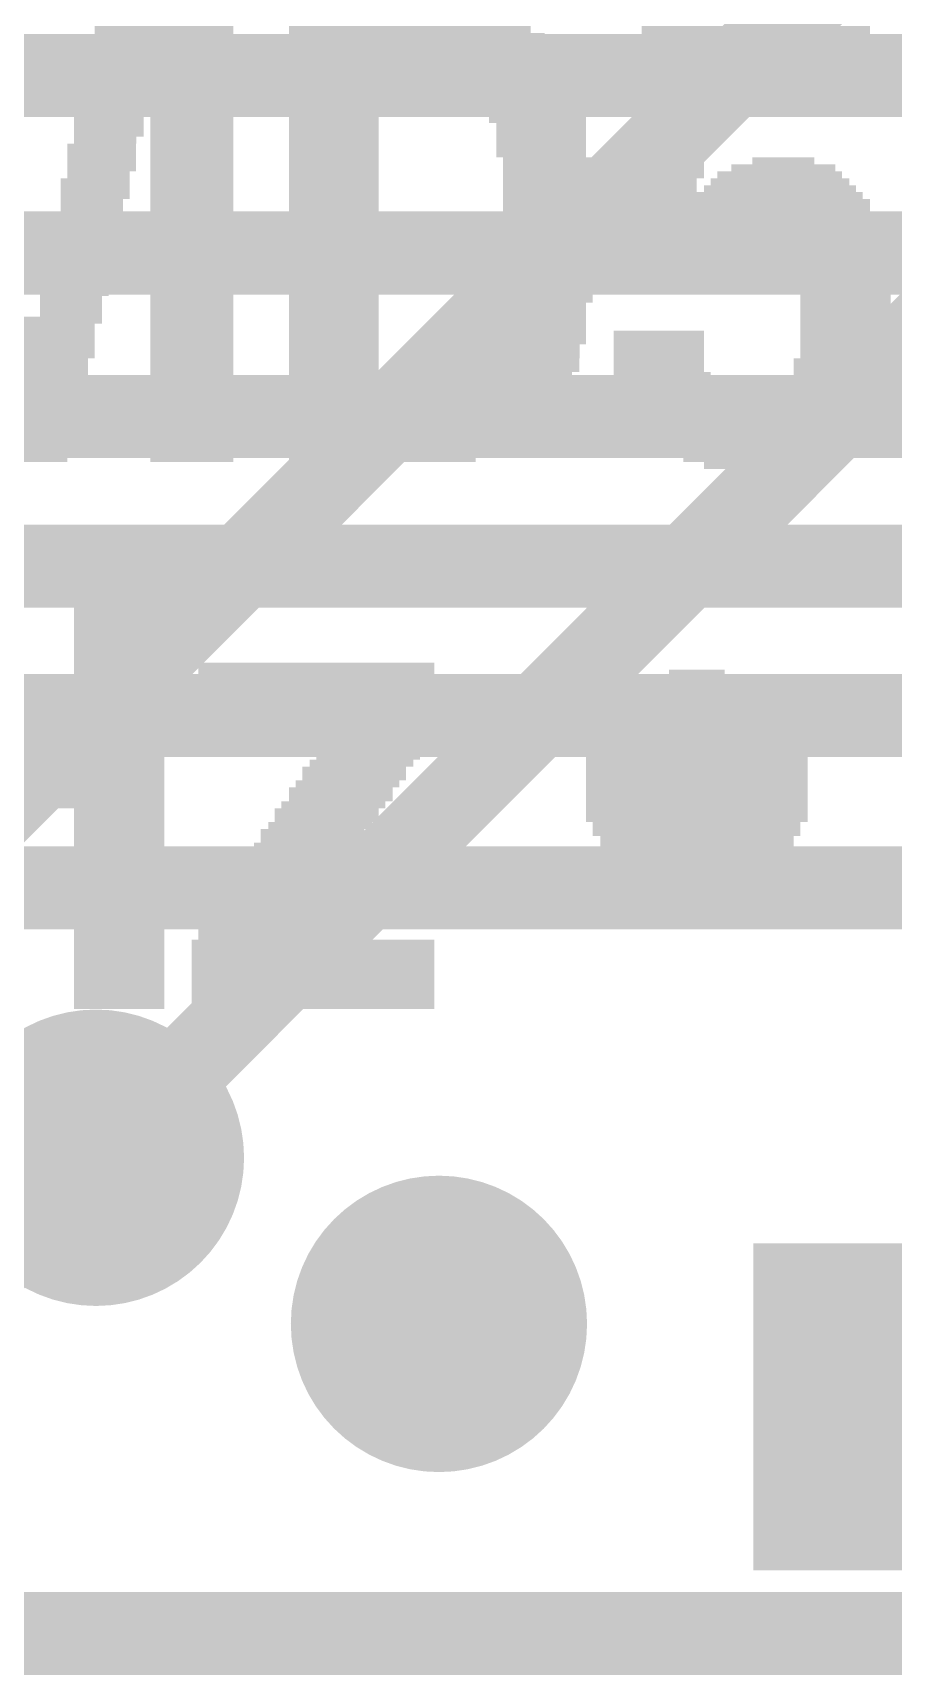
# Model space of a CAD drawing. Extents: x -59 to 59, y -28 to 22.
# Drawn here: x 25.16 to 27.79, y -2.6 to 2.42 of the extents above; entities that cross this region are included whole.
import ezdxf

# ---------------------------------------------------------------- set-up
doc = ezdxf.new("R2010")
doc.units = 0
for name, color, linetype in [('1', 12, 'CONTINUOUS'), ('16', 5, 'CONTINUOUS'), ('18', 110, 'CONTINUOUS'), ('200', 132, 'CONTINUOUS')]:
    doc.layers.add(name, color=color, linetype=linetype)

# ---------------------------------------------------------------- blocks, each defined once
blk = doc.blocks.new('RECT')
blk.add_solid([(-0.5, -0.5), (0.5, -0.5), (-0.5, 0.5), (0.5, 0.5)])
blk = doc.blocks.new('ROUNDV')
at = {"const_width": 0.5}
blk.add_lwpolyline([(0, -0.25, 1), (0, 0.25, 1), (0, -0.25)], format="xyb", dxfattribs=at)

msp = doc.modelspace()

# ---------------------------------------------------------------- linework, layer by layer
at = {"layer": '1', "const_width": 0.254}
for points in [[(19.6128, 2.2933), (31.9627, 2.2933)], [(32.0055, 1.7505), (21.61, 1.7505)], [(32.0055, 1.2505), (21.7566, 1.2505)], [(32.2107, 0.7933), (21.946, 0.7933)], [(31.9529, 0.3361), (22.1353, 0.3361)], [(31.099, -0.1905), (22.59, -0.1905)], [(25.3506, -1.016), (24.0806, -2.286)]]:
    msp.add_lwpolyline(points, dxfattribs=at)
at = {"layer": '1', "const_width": 0.127}
msp.add_lwpolyline([(25.3955, -1.0609, 1), (25.3057, -0.9711)], format="xyb", dxfattribs=at)
at = {"layer": '16', "const_width": 0.254}
for points in [[(27.924, 2.921), (23.987, -1.016)], [(28.432, 2.0654), (25.3506, -1.016)], [(31.8243, -2.4711), (23.2312, -2.4711)]]:
    msp.add_lwpolyline(points, dxfattribs=at)
at = {"layer": '16', "const_width": 0.127}
msp.add_lwpolyline([(25.3057, -0.9711, 1), (25.3955, -1.0609)], format="xyb", dxfattribs=at)

# ---------------------------------------------------------------- block references
at = {"layer": '1', "xscale": 1.075, "rotation": 180}
msp.add_blockref('RECT', (27.8995, -1.778), dxfattribs=at)
at = {"layer": '18', "xscale": 0.9064, "yscale": 0.9064}
for p in [(25.3506, -1.016), (25.3506, -1.016), (26.4, -1.524), (26.4, -1.524)]:
    msp.add_blockref('ROUNDV', p, dxfattribs=at)
at = {"layer": '200'}
for p, xscale, yscale in [((25.5587, 2.4342), 0.4242, 0.0211), ((25.5587, 2.413), 0.4242, 0.0213), ((26.3106, 2.4342), 0.7391, 0.0211), ((26.3322, 2.413), 0.7823, 0.0213), ((27.3698, 2.4342), 0.6985, 0.0211), ((27.3698, 2.413), 0.6985, 0.0213), ((25.5486, 2.3918), 0.4445, 0.0211), ((25.5486, 2.3707), 0.4445, 0.0211), ((26.3423, 2.3918), 0.8026, 0.0211), ((26.3423, 2.3707), 0.8026, 0.0211), ((27.3583, 2.3707), 0.7214, 0.0211), ((27.3698, 2.3918), 0.6985, 0.0211), ((25.5486, 2.3495), 0.4445, 0.0213), ((25.5486, 2.3283), 0.4445, 0.0211), ((25.5486, 2.3072), 0.4445, 0.0211), ((26.3639, 2.3283), 0.8458, 0.0211), ((26.3639, 2.3072), 0.8458, 0.0211), ((26.3538, 2.3495), 0.8255, 0.0213), ((27.3583, 2.3495), 0.7214, 0.0213), ((27.3583, 2.3283), 0.7214, 0.0211), ((27.3583, 2.3072), 0.7214, 0.0211), ((25.5384, 2.286), 0.4648, 0.0213), ((25.5384, 2.2648), 0.4648, 0.0211), ((26.0782, 2.286), 0.2743, 0.0213), ((26.0782, 2.2648), 0.2743, 0.0211), ((26.6167, 2.286), 0.381, 0.0213), ((26.6484, 2.2648), 0.3175, 0.0211), ((27.3583, 2.286), 0.7214, 0.0213), ((27.3583, 2.2648), 0.7214, 0.0211), ((25.5384, 2.2437), 0.4648, 0.0211), ((25.5384, 2.2225), 0.4648, 0.0213), ((25.5384, 2.2013), 0.4648, 0.0211), ((26.0782, 2.2437), 0.2743, 0.0211), ((26.0782, 2.2225), 0.2743, 0.0213), ((26.0782, 2.2013), 0.2743, 0.0211), ((26.6713, 2.2437), 0.3175, 0.0211), ((26.6814, 2.2225), 0.2972, 0.0213), ((26.6814, 2.2013), 0.2972, 0.0211), ((27.1043, 2.2437), 0.2134, 0.0211), ((27.1043, 2.2225), 0.2134, 0.0213), ((27.1043, 2.2013), 0.2134, 0.0211), ((25.3898, 2.1802), 0.2134, 0.0211), ((25.3898, 2.159), 0.2134, 0.0213), ((25.6438, 2.1802), 0.254, 0.0211), ((25.6438, 2.159), 0.254, 0.0213), ((26.0782, 2.1802), 0.2743, 0.0211), ((26.0782, 2.159), 0.2743, 0.0213), ((26.7018, 2.1802), 0.2972, 0.0211), ((26.7018, 2.159), 0.2972, 0.0213), ((27.1043, 2.1802), 0.2134, 0.0211), ((27.1043, 2.159), 0.2134, 0.0213), ((25.3898, 2.1378), 0.2134, 0.0211), ((25.3898, 2.1167), 0.2134, 0.0211), ((25.6438, 2.1378), 0.254, 0.0211), ((25.6438, 2.1167), 0.254, 0.0211), ((26.0782, 2.1378), 0.2743, 0.0211), ((26.0782, 2.1167), 0.2743, 0.0211), ((26.7132, 2.1378), 0.2743, 0.0211), ((26.7132, 2.1167), 0.2743, 0.0211), ((27.1043, 2.1378), 0.2134, 0.0211), ((27.1043, 2.1167), 0.2134, 0.0211), ((25.3682, 2.0743), 0.2108, 0.0211), ((25.3682, 2.0532), 0.2108, 0.0211), ((25.3784, 2.0955), 0.1905, 0.0213), ((25.6438, 2.0955), 0.254, 0.0213), ((25.6438, 2.0743), 0.254, 0.0211), ((25.6438, 2.0532), 0.254, 0.0211), ((26.0782, 2.0955), 0.2743, 0.0213), ((26.0782, 2.0743), 0.2743, 0.0211), ((26.0782, 2.0532), 0.2743, 0.0211), ((26.7132, 2.0955), 0.2743, 0.0213), ((26.7132, 2.0743), 0.2743, 0.0211), ((26.7132, 2.0532), 0.2743, 0.0211), ((27.0942, 2.0532), 0.2337, 0.0211), ((27.1043, 2.0955), 0.2134, 0.0213), ((27.1043, 2.0743), 0.2134, 0.0211), ((25.3682, 2.032), 0.2108, 0.0213), ((25.3682, 2.0108), 0.2108, 0.0211), ((25.6438, 2.032), 0.254, 0.0213), ((25.6438, 2.0108), 0.254, 0.0211), ((26.0782, 2.032), 0.2743, 0.0213), ((26.0782, 2.0108), 0.2743, 0.0211), ((26.7335, 2.032), 0.2743, 0.0213), ((26.7335, 2.0108), 0.2743, 0.0211), ((27.0942, 2.032), 0.2337, 0.0213), ((27.0942, 2.0108), 0.2337, 0.0211), ((27.4536, 2.0108), 0.3175, 0.0211), ((27.4536, 2.032), 0.1905, 0.0213), ((25.3479, 1.9685), 0.2108, 0.0213), ((25.3581, 1.9897), 0.1905, 0.0211), ((25.6438, 1.9897), 0.254, 0.0211), ((25.6438, 1.9685), 0.254, 0.0213), ((26.0782, 1.9897), 0.2743, 0.0211), ((26.0782, 1.9685), 0.2743, 0.0213), ((26.7335, 1.9897), 0.2743, 0.0211), ((26.7335, 1.9685), 0.2743, 0.0213), ((27.0942, 1.9897), 0.2337, 0.0211), ((27.0828, 1.9685), 0.2108, 0.0213), ((27.4434, 1.9685), 0.4242, 0.0213), ((27.4422, 1.9897), 0.381, 0.0211), ((25.3479, 1.9473), 0.2108, 0.0211), ((25.3479, 1.9262), 0.2108, 0.0211), ((25.3378, 1.905), 0.1905, 0.0213), ((25.6438, 1.9473), 0.254, 0.0211), ((25.6438, 1.9262), 0.254, 0.0211), ((25.6438, 1.905), 0.254, 0.0213), ((26.0782, 1.9473), 0.2743, 0.0211), ((26.0782, 1.9262), 0.2743, 0.0211), ((26.0782, 1.905), 0.2743, 0.0213), ((26.7335, 1.9473), 0.2743, 0.0211), ((26.7335, 1.9262), 0.2743, 0.0211), ((26.7335, 1.905), 0.2743, 0.0213), ((27.3482, 1.905), 0.7417, 0.0213), ((27.0828, 1.9473), 0.2108, 0.0211), ((27.3368, 1.9262), 0.7188, 0.0211), ((27.4434, 1.9473), 0.4648, 0.0211), ((25.3263, 1.8627), 0.2134, 0.0211), ((25.3378, 1.8838), 0.1905, 0.0211), ((25.6438, 1.8838), 0.254, 0.0211), ((25.6438, 1.8627), 0.254, 0.0211), ((26.0782, 1.8838), 0.2743, 0.0211), ((26.0782, 1.8627), 0.2743, 0.0211), ((26.7335, 1.8838), 0.2743, 0.0211), ((26.7335, 1.8627), 0.2743, 0.0211), ((27.3482, 1.8838), 0.7417, 0.0211), ((27.3583, 1.8627), 0.762, 0.0211), ((25.3263, 1.8415), 0.2134, 0.0213), ((25.3263, 1.8203), 0.2134, 0.0211), ((25.3149, 1.7992), 0.1905, 0.0211), ((25.6438, 1.8415), 0.254, 0.0213), ((25.6438, 1.8203), 0.254, 0.0211), ((25.6438, 1.7992), 0.254, 0.0211), ((26.0782, 1.8415), 0.2743, 0.0213), ((26.0782, 1.8203), 0.2743, 0.0211), ((26.0782, 1.7992), 0.2743, 0.0211), ((26.7335, 1.8415), 0.2743, 0.0213), ((26.7335, 1.8203), 0.2743, 0.0211), ((26.7335, 1.7992), 0.2743, 0.0211), ((27.1361, 1.8415), 0.3175, 0.0213), ((27.1043, 1.7992), 0.254, 0.0211), ((27.1145, 1.8203), 0.2743, 0.0211), ((27.5806, 1.8415), 0.3175, 0.0213), ((27.6009, 1.8203), 0.3175, 0.0211), ((27.6123, 1.7992), 0.2946, 0.0211), ((25.3048, 1.7568), 0.2108, 0.0211), ((25.3149, 1.778), 0.1905, 0.0213), ((25.6438, 1.778), 0.254, 0.0213), ((25.6438, 1.7568), 0.254, 0.0211), ((26.0782, 1.778), 0.2743, 0.0213), ((26.0782, 1.7568), 0.2743, 0.0211), ((26.7335, 1.778), 0.2743, 0.0213), ((26.7335, 1.7568), 0.2743, 0.0211), ((27.1043, 1.778), 0.254, 0.0213), ((27.0942, 1.7568), 0.2337, 0.0211), ((27.6225, 1.778), 0.2743, 0.0213), ((27.6225, 1.7568), 0.2743, 0.0211), ((25.2946, 1.7145), 0.1905, 0.0213), ((25.3048, 1.7357), 0.2108, 0.0211), ((25.6438, 1.7357), 0.254, 0.0211), ((25.6438, 1.7145), 0.254, 0.0213), ((26.0782, 1.7357), 0.2743, 0.0211), ((26.0782, 1.7145), 0.2743, 0.0213), ((26.7335, 1.7357), 0.2743, 0.0211), ((26.7335, 1.7145), 0.2743, 0.0213), ((27.084, 1.7357), 0.254, 0.0211), ((27.6339, 1.7357), 0.2972, 0.0211), ((27.6441, 1.7145), 0.2769, 0.0213), ((25.2844, 1.651), 0.2108, 0.0213), ((25.2946, 1.6933), 0.1905, 0.0211), ((25.2946, 1.6722), 0.1905, 0.0211), ((25.6438, 1.6933), 0.254, 0.0211), ((25.6438, 1.6722), 0.254, 0.0211), ((25.6438, 1.651), 0.254, 0.0213), ((26.0782, 1.6933), 0.2743, 0.0211), ((26.0782, 1.6722), 0.2743, 0.0211), ((26.0782, 1.651), 0.2743, 0.0213), ((26.7335, 1.6933), 0.2743, 0.0211), ((26.7335, 1.6722), 0.2743, 0.0211), ((26.7335, 1.651), 0.2743, 0.0213), ((27.6441, 1.6933), 0.2769, 0.0211), ((27.6441, 1.6722), 0.2769, 0.0211), ((27.6441, 1.651), 0.2769, 0.0213), ((25.2844, 1.6298), 0.2108, 0.0211), ((25.2743, 1.6087), 0.1905, 0.0211), ((25.6438, 1.6298), 0.254, 0.0211), ((25.6438, 1.6087), 0.254, 0.0211), ((26.0782, 1.6298), 0.2743, 0.0211), ((26.0782, 1.6087), 0.2743, 0.0211), ((26.7335, 1.6298), 0.2743, 0.0211), ((26.7335, 1.6087), 0.2743, 0.0211), ((27.6441, 1.6298), 0.2769, 0.0211), ((27.6441, 1.6087), 0.2769, 0.0211), ((25.2743, 1.5875), 0.1905, 0.0213), ((25.2743, 1.5663), 0.1905, 0.0211), ((25.6438, 1.5875), 0.254, 0.0213), ((25.6438, 1.5663), 0.254, 0.0211), ((26.0782, 1.5875), 0.2743, 0.0213), ((26.0782, 1.5663), 0.2743, 0.0211), ((26.7132, 1.5663), 0.2743, 0.0211), ((26.7233, 1.5875), 0.254, 0.0213), ((27.6441, 1.5875), 0.2769, 0.0213), ((27.6441, 1.5663), 0.2769, 0.0211), ((25.1574, 1.5452), 0.4242, 0.0211), ((25.1562, 1.524), 0.381, 0.0213), ((25.1562, 1.5028), 0.381, 0.0211), ((25.6438, 1.5452), 0.254, 0.0211), ((25.6438, 1.524), 0.254, 0.0213), ((25.6438, 1.5028), 0.254, 0.0211), ((26.0782, 1.5452), 0.2743, 0.0211), ((26.0782, 1.524), 0.2743, 0.0213), ((26.0782, 1.5028), 0.2743, 0.0211), ((26.7132, 1.5452), 0.2743, 0.0211), ((26.7132, 1.524), 0.2743, 0.0213), ((26.7132, 1.5028), 0.2743, 0.0211), ((27.0726, 1.5028), 0.2769, 0.0211), ((27.6441, 1.5452), 0.2769, 0.0211), ((27.6441, 1.524), 0.2769, 0.0213), ((27.6441, 1.5028), 0.2769, 0.0211), ((25.1562, 1.4817), 0.381, 0.0211), ((25.1562, 1.4605), 0.381, 0.0213), ((25.6438, 1.4817), 0.254, 0.0211), ((25.6438, 1.4605), 0.254, 0.0213), ((26.0782, 1.4817), 0.2743, 0.0211), ((26.0782, 1.4605), 0.2743, 0.0213), ((26.6916, 1.4605), 0.2769, 0.0213), ((26.7132, 1.4817), 0.2743, 0.0211), ((27.0726, 1.4817), 0.2769, 0.0211), ((27.0726, 1.4605), 0.2769, 0.0213), ((27.6441, 1.4817), 0.2769, 0.0211), ((27.6441, 1.4605), 0.2769, 0.0213), ((25.1562, 1.4393), 0.381, 0.0211), ((25.1574, 1.4182), 0.3378, 0.0211), ((25.1574, 1.397), 0.3378, 0.0213), ((25.6438, 1.4393), 0.254, 0.0211), ((25.6438, 1.4182), 0.254, 0.0211), ((25.6438, 1.397), 0.254, 0.0213), ((26.0782, 1.4393), 0.2743, 0.0211), ((26.0782, 1.4182), 0.2743, 0.0211), ((26.0782, 1.397), 0.2743, 0.0213), ((26.6814, 1.4182), 0.2972, 0.0211), ((26.6814, 1.397), 0.2972, 0.0213), ((26.6916, 1.4393), 0.2769, 0.0211), ((27.0726, 1.4393), 0.2769, 0.0211), ((27.0726, 1.4182), 0.2769, 0.0211), ((27.0726, 1.397), 0.2769, 0.0213), ((27.6225, 1.4182), 0.2743, 0.0211), ((27.6225, 1.397), 0.2743, 0.0213), ((27.6441, 1.4393), 0.2769, 0.0211), ((25.1574, 1.3758), 0.3378, 0.0211), ((25.1574, 1.3547), 0.3378, 0.0211), ((25.6438, 1.3758), 0.254, 0.0211), ((25.6438, 1.3547), 0.254, 0.0211), ((26.0782, 1.3758), 0.2743, 0.0211), ((26.0782, 1.3547), 0.2743, 0.0211), ((26.6484, 1.3547), 0.3175, 0.0211), ((26.6598, 1.3758), 0.2946, 0.0211), ((27.0828, 1.3758), 0.2972, 0.0211), ((27.0942, 1.3547), 0.2743, 0.0211), ((27.6123, 1.3547), 0.2946, 0.0211), ((27.6225, 1.3758), 0.2743, 0.0211), ((25.1574, 1.3335), 0.2972, 0.0213), ((25.1574, 1.3123), 0.2972, 0.0211), ((25.6438, 1.3335), 0.254, 0.0213), ((25.6438, 1.3123), 0.254, 0.0211), ((26.3639, 1.3123), 0.8458, 0.0211), ((26.0782, 1.3335), 0.2743, 0.0213), ((26.6065, 1.3335), 0.3607, 0.0213), ((27.1043, 1.3335), 0.2946, 0.0213), ((27.1158, 1.3123), 0.3175, 0.0211), ((27.5907, 1.3123), 0.2972, 0.0211), ((27.6022, 1.3335), 0.2743, 0.0213), ((25.1574, 1.2912), 0.2972, 0.0211), ((25.1574, 1.27), 0.2972, 0.0213), ((25.1574, 1.2488), 0.2972, 0.0211), ((25.6438, 1.2912), 0.254, 0.0211), ((25.6438, 1.27), 0.254, 0.0213), ((25.6438, 1.2488), 0.254, 0.0211), ((26.3423, 1.2488), 0.8026, 0.0211), ((26.3538, 1.2912), 0.8255, 0.0211), ((26.3538, 1.27), 0.8255, 0.0213), ((27.1259, 1.2912), 0.3378, 0.0211), ((27.3482, 1.27), 0.7417, 0.0213), ((27.3482, 1.2488), 0.7417, 0.0211), ((27.5704, 1.2912), 0.3378, 0.0211), ((25.1562, 1.2277), 0.254, 0.0211), ((25.1562, 1.2065), 0.254, 0.0213), ((25.6438, 1.2277), 0.254, 0.0211), ((25.6438, 1.2065), 0.254, 0.0213), ((26.322, 1.2065), 0.762, 0.0213), ((26.3322, 1.2277), 0.7823, 0.0211), ((27.3469, 1.2277), 0.6985, 0.0211), ((27.3482, 1.2065), 0.6553, 0.0213), ((25.1562, 1.1853), 0.254, 0.0211), ((25.1562, 1.1642), 0.254, 0.0211), ((25.6438, 1.1853), 0.254, 0.0211), ((25.6438, 1.1642), 0.254, 0.0211), ((26.2903, 1.1642), 0.6985, 0.0211), ((26.3106, 1.1853), 0.7391, 0.0211), ((27.3482, 1.1853), 0.6147, 0.0211), ((27.3469, 1.1642), 0.5715, 0.0211), ((25.1574, 1.143), 0.2108, 0.0213), ((25.1574, 1.1218), 0.2108, 0.0211), ((25.6438, 1.143), 0.254, 0.0213), ((25.6438, 1.1218), 0.254, 0.0211), ((26.2687, 1.143), 0.6553, 0.0213), ((26.2268, 1.1218), 0.5715, 0.0211), ((27.3482, 1.143), 0.4877, 0.0213), ((27.3482, 1.1218), 0.4013, 0.0211), ((27.338, 1.1007), 0.254, 0.0211), ((25.4216, 0.8255), 0.2769, 0.0213), ((25.4216, 0.8043), 0.2769, 0.0211), ((25.4216, 0.7832), 0.2769, 0.0211), ((25.4216, 0.762), 0.2769, 0.0213), ((25.4216, 0.7408), 0.2769, 0.0211), ((25.4216, 0.7197), 0.2769, 0.0211), ((25.4216, 0.6985), 0.2769, 0.0213), ((25.4216, 0.6773), 0.2769, 0.0211), ((25.4216, 0.6562), 0.2769, 0.0211), ((25.4216, 0.635), 0.2769, 0.0213), ((25.4216, 0.6138), 0.2769, 0.0211), ((25.4216, 0.5927), 0.2769, 0.0211), ((25.4216, 0.5715), 0.2769, 0.0213), ((25.4216, 0.5503), 0.2769, 0.0211), ((25.4216, 0.5292), 0.2769, 0.0211), ((25.4216, 0.508), 0.2769, 0.0213), ((25.4216, 0.4868), 0.2769, 0.0211), ((25.4216, 0.4657), 0.2769, 0.0211), ((25.4216, 0.4445), 0.2769, 0.0213), ((26.0248, 0.4868), 0.7214, 0.0211), ((26.0248, 0.4657), 0.7214, 0.0211), ((26.0248, 0.4445), 0.7214, 0.0213), ((27.1894, 0.4445), 0.2972, 0.0213), ((27.1894, 0.4657), 0.1702, 0.0211), ((25.4216, 0.4233), 0.2769, 0.0211), ((25.4216, 0.4022), 0.2769, 0.0211), ((26.0248, 0.4233), 0.7214, 0.0211), ((26.0248, 0.4022), 0.7214, 0.0211), ((27.1894, 0.4022), 0.4242, 0.0211), ((27.1882, 0.4233), 0.381, 0.0211), ((25.4216, 0.381), 0.2769, 0.0213), ((25.4216, 0.3598), 0.2769, 0.0211), ((26.0248, 0.381), 0.7214, 0.0213), ((26.0248, 0.3598), 0.7214, 0.0211), ((27.1882, 0.3598), 0.508, 0.0211), ((27.1894, 0.381), 0.4648, 0.0213), ((25.4216, 0.3387), 0.2769, 0.0211), ((25.4216, 0.3175), 0.2769, 0.0213), ((25.4216, 0.2963), 0.2769, 0.0211), ((26.0248, 0.3387), 0.7214, 0.0211), ((26.0248, 0.3175), 0.7214, 0.0213), ((26.0248, 0.2963), 0.7214, 0.0211), ((27.1894, 0.3175), 0.5918, 0.0213), ((27.1894, 0.2963), 0.5918, 0.0211), ((27.1894, 0.3387), 0.5512, 0.0211), ((25.1257, 0.2752), 0.8687, 0.0211), ((25.1257, 0.254), 0.8687, 0.0213), ((26.2039, 0.254), 0.3175, 0.0213), ((26.2268, 0.2752), 0.3175, 0.0211), ((27.1882, 0.2752), 0.635, 0.0211), ((27.1882, 0.254), 0.635, 0.0213), ((25.1257, 0.2328), 0.8687, 0.0211), ((25.1257, 0.2117), 0.8687, 0.0211), ((25.1257, 0.1905), 0.8687, 0.0213), ((26.1633, 0.1905), 0.3175, 0.0213), ((26.1836, 0.2328), 0.3175, 0.0211), ((26.1836, 0.2117), 0.3175, 0.0211), ((27.1894, 0.2328), 0.6782, 0.0211), ((27.1894, 0.2117), 0.6782, 0.0211), ((27.1894, 0.1905), 0.6782, 0.0213), ((25.1257, 0.1693), 0.8687, 0.0211), ((25.1257, 0.1482), 0.8687, 0.0211), ((26.1404, 0.1693), 0.3175, 0.0211), ((26.1404, 0.1482), 0.3175, 0.0211), ((27.1894, 0.1693), 0.6782, 0.0211), ((27.1894, 0.1482), 0.6782, 0.0211), ((25.1257, 0.127), 0.8687, 0.0213), ((25.1257, 0.1058), 0.8687, 0.0211), ((26.0998, 0.1058), 0.3175, 0.0211), ((26.1201, 0.127), 0.3175, 0.0213), ((27.1894, 0.127), 0.6782, 0.0213), ((27.1894, 0.1058), 0.6782, 0.0211), ((25.1257, 0.0847), 0.8687, 0.0211), ((25.1257, 0.0635), 0.8687, 0.0213), ((25.4216, 0.0423), 0.2769, 0.0211), ((26.0566, 0.0423), 0.3175, 0.0211), ((26.0769, 0.0635), 0.3175, 0.0213), ((26.0998, 0.0847), 0.3175, 0.0211), ((27.1894, 0.0847), 0.6782, 0.0211), ((27.1894, 0.0635), 0.6782, 0.0213), ((27.1894, 0.0423), 0.6782, 0.0211), ((25.4216, 0.0212), 0.2769, 0.0211), ((25.4216, 0), 0.2769, 0.0213), ((26.0363, 0), 0.3175, 0.0213), ((26.0566, 0.0212), 0.3175, 0.0211), ((27.1894, 0.0212), 0.6782, 0.0211), ((27.1882, 0), 0.635, 0.0213), ((25.4216, -0.0212), 0.2769, 0.0211), ((25.4216, -0.0423), 0.2769, 0.0211), ((26.0134, -0.0212), 0.3175, 0.0211), ((26.0134, -0.0423), 0.3175, 0.0211), ((27.1882, -0.0212), 0.635, 0.0211), ((27.1894, -0.0423), 0.5918, 0.0211), ((25.4216, -0.0635), 0.2769, 0.0213), ((25.4216, -0.0847), 0.2769, 0.0211), ((25.4216, -0.1058), 0.2769, 0.0211), ((25.9728, -0.0847), 0.3175, 0.0211), ((25.9728, -0.1058), 0.3175, 0.0211), ((25.9931, -0.0635), 0.3175, 0.0213), ((27.1894, -0.0635), 0.5918, 0.0213), ((27.1894, -0.0847), 0.5512, 0.0211), ((27.1882, -0.1058), 0.508, 0.0211), ((25.4216, -0.127), 0.2769, 0.0213), ((25.4216, -0.1482), 0.2769, 0.0211), ((25.9296, -0.1482), 0.3175, 0.0211), ((25.9499, -0.127), 0.3175, 0.0213), ((27.1894, -0.127), 0.4648, 0.0213), ((27.1894, -0.1482), 0.4242, 0.0211), ((25.4216, -0.1693), 0.2769, 0.0211), ((25.4216, -0.1905), 0.2769, 0.0213), ((25.9093, -0.1905), 0.3175, 0.0213), ((25.9296, -0.1693), 0.3175, 0.0211), ((27.1882, -0.1693), 0.381, 0.0211), ((27.1894, -0.1905), 0.2972, 0.0213), ((25.4216, -0.2117), 0.2769, 0.0211), ((25.4216, -0.2328), 0.2769, 0.0211), ((25.4216, -0.254), 0.2769, 0.0213), ((25.8661, -0.254), 0.3175, 0.0213), ((25.8864, -0.2328), 0.3175, 0.0211), ((25.8978, -0.2117), 0.2946, 0.0211), ((27.1894, -0.2117), 0.1702, 0.0211), ((25.4216, -0.2752), 0.2769, 0.0211), ((25.4216, -0.2963), 0.2769, 0.0211), ((25.8458, -0.2963), 0.3175, 0.0211), ((25.8661, -0.2752), 0.3175, 0.0211), ((25.4216, -0.3175), 0.2769, 0.0213), ((25.4216, -0.3387), 0.2769, 0.0211), ((25.4216, -0.3598), 0.2769, 0.0211), ((26.0147, -0.3598), 0.7417, 0.0211), ((25.8229, -0.3175), 0.3175, 0.0213), ((25.8229, -0.3387), 0.3175, 0.0211), ((25.4216, -0.381), 0.2769, 0.0213), ((25.4216, -0.4022), 0.2769, 0.0211), ((26.0147, -0.381), 0.7417, 0.0213), ((26.0147, -0.4022), 0.7417, 0.0211), ((25.4216, -0.4233), 0.2769, 0.0211), ((25.4216, -0.4445), 0.2769, 0.0213), ((26.0147, -0.4233), 0.7417, 0.0211), ((26.0147, -0.4445), 0.7417, 0.0213), ((25.4216, -0.4657), 0.2769, 0.0211), ((25.4216, -0.4868), 0.2769, 0.0211), ((25.4216, -0.508), 0.2769, 0.0213), ((26.0147, -0.4657), 0.7417, 0.0211), ((26.0147, -0.4868), 0.7417, 0.0211), ((26.0147, -0.508), 0.7417, 0.0213), ((25.4216, -0.5292), 0.2769, 0.0211), ((25.4216, -0.5503), 0.2769, 0.0211), ((26.0147, -0.5292), 0.7417, 0.0211), ((26.0147, -0.5503), 0.7417, 0.0211)]:
    msp.add_blockref('RECT', p, dxfattribs=dict(at, xscale=xscale, yscale=yscale))

doc.saveas('drawing.dxf')
